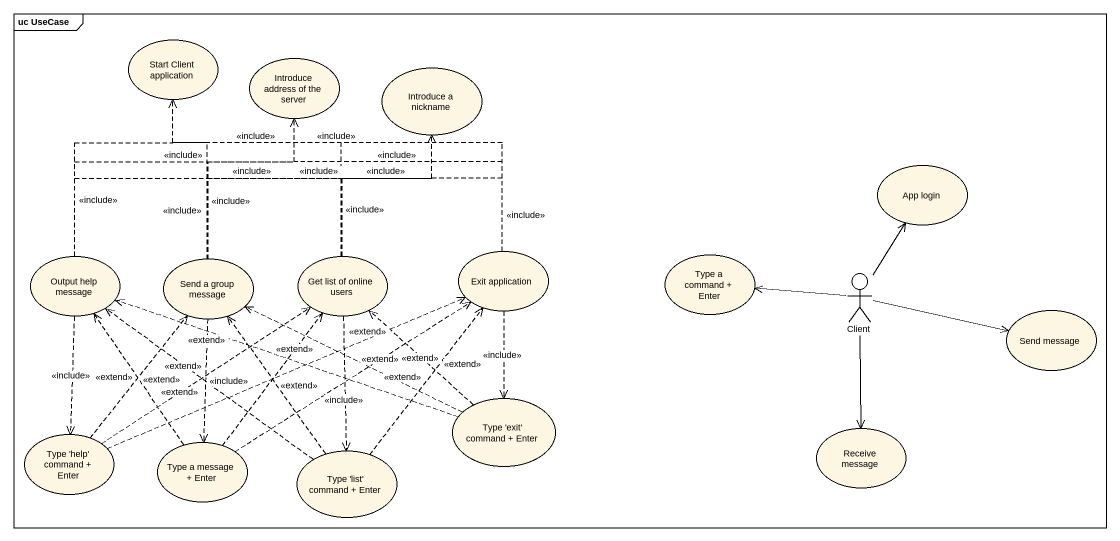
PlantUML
@startuml
mainframe uc UseCase
usecase "Start Client application" as Start_Client_application
usecase "Introduce address of the server" as Introduce_address_of_the
usecase "Introduce a nickname" as Introduce_a_nickname
usecase "App login" as App_login
usecase "Exit application" as Exit_application
usecase "Type a command + Enter" as Type_a_command_Enter
usecase "Output help message" as Output_help_message
usecase "Send a group message" as Send_a_group_message
usecase "Get list of online users" as Get_list_of_online_users
actor Client
usecase "Send message" as Send_message
usecase "Type 'exit' command + Enter" as Type_exit_command_Enter
usecase "Type 'help' command + Enter" as Type_help_command_Enter
usecase "Type a message + Enter" as Type_a_message_Enter
usecase "Receive message" as Receive_message
usecase "Type 'list' command + Enter" as Type_list_command_Enter
Exit_application .up.> Start_Client_application : <<include>>
Exit_application .up.> Introduce_address_of_the : <<include>>
Exit_application .up.> Introduce_a_nickname : <<include>>
Exit_application ..> Type_exit_command_Enter : <<include>>
Output_help_message .up.> Start_Client_application : <<include>>
Output_help_message .up.> Introduce_address_of_the : <<include>>
Output_help_message .right.> Introduce_a_nickname : <<include>>
Output_help_message ..> Type_help_command_Enter : <<include>>
Send_a_group_message .up.> Start_Client_application : <<include>>
Send_a_group_message .up.> Introduce_address_of_the : <<include>>
Send_a_group_message .up.> Introduce_a_nickname : <<include>>
Send_a_group_message ..> Type_a_message_Enter : <<include>>
Get_list_of_online_users .up.> Start_Client_application : <<include>>
Get_list_of_online_users .up.> Introduce_address_of_the : <<include>>
Get_list_of_online_users .up.> Introduce_a_nickname : <<include>>
Get_list_of_online_users ..> Type_list_command_Enter : <<include>>
Client -up-> App_login
Client -left-> Type_a_command_Enter
Client -right-> Send_message
Client --> Receive_message
Type_exit_command_Enter .left.> Output_help_message : <<extend>>
Type_exit_command_Enter .left.> Send_a_group_message : <<extend>>
Type_exit_command_Enter .up.> Get_list_of_online_users : <<extend>>
Type_help_command_Enter .right.> Exit_application : <<extend>>
Type_help_command_Enter .up.> Send_a_group_message : <<extend>>
Type_help_command_Enter .up.> Get_list_of_online_users : <<extend>>
Type_a_message_Enter .up.> Exit_application : <<extend>>
Type_a_message_Enter .up.> Output_help_message : <<extend>>
Type_a_message_Enter .up.> Get_list_of_online_users : <<extend>>
Type_list_command_Enter .up.> Exit_application : <<extend>>
Type_list_command_Enter .up.> Output_help_message : <<extend>>
Type_list_command_Enter .up.> Send_a_group_message : <<extend>>
@enduml
